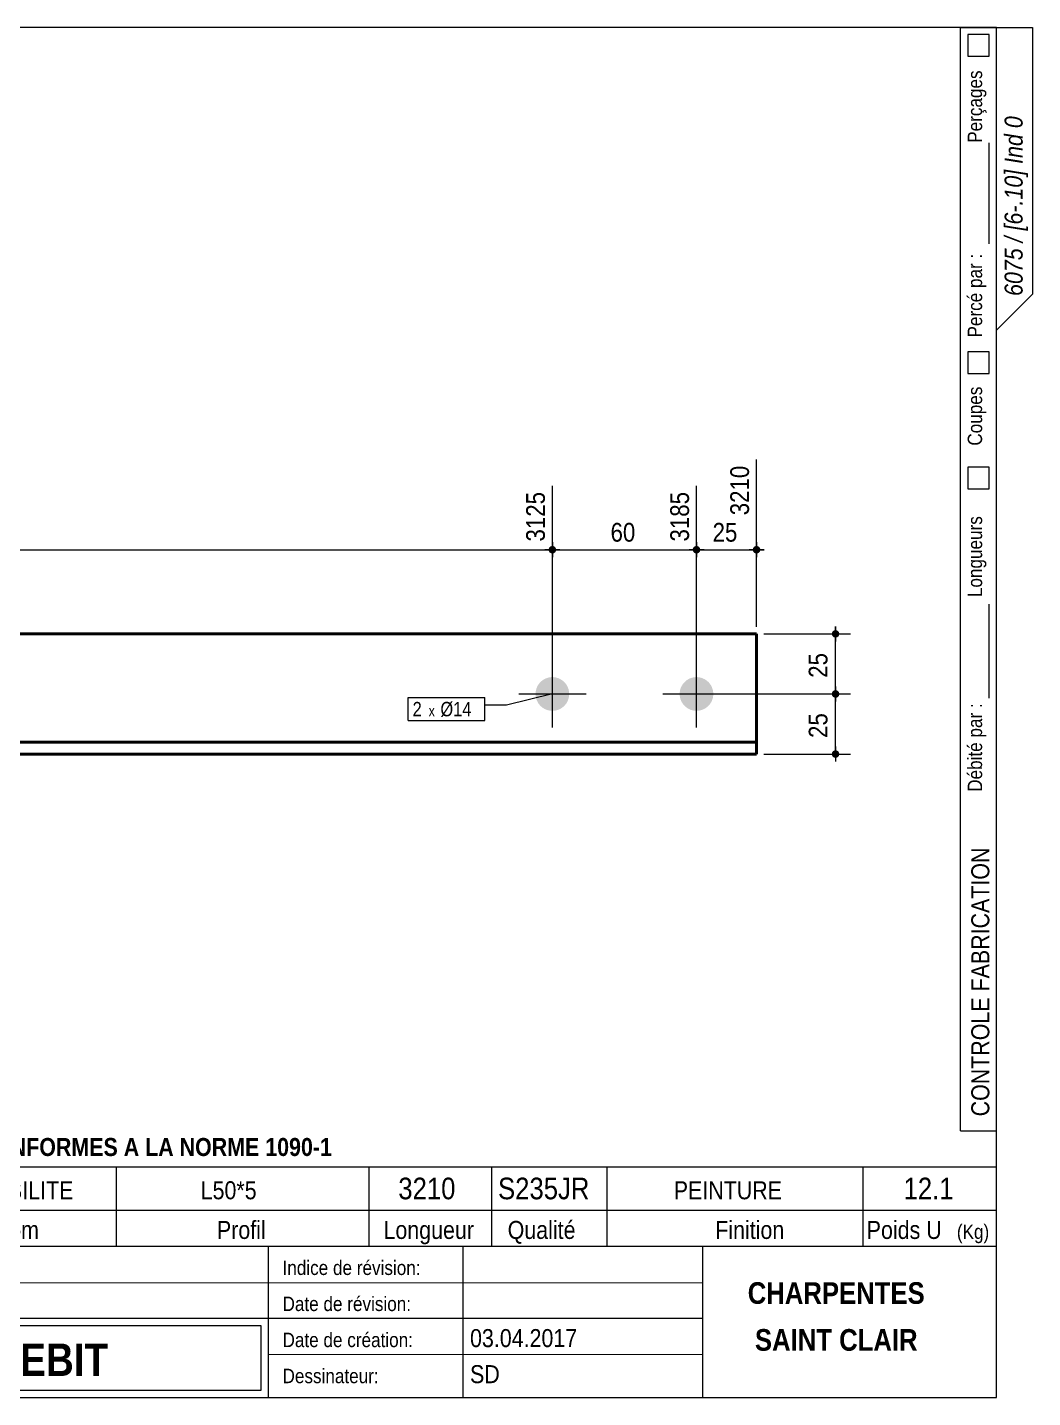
# Model space of a CAD drawing. Header units: millimetres. Extents: x 2 to 287, y 5 to 195.
# Drawn here: x 147.6 to 287, y 5 to 195 of the extents above; entities that cross this region are included whole.
import ezdxf

# ---------------------------------------------------------------- set-up
doc = ezdxf.new("R2010")
doc.units = ezdxf.units.MM
for name, color, linetype, lineweight in [('Autre type objet', 1, 'Continuous', 0), ('Boulon', 7, 'Continuous', 0), ('Cotation', 7, 'Continuous', 0), ('Désignation boulon', 3, 'Continuous', 0), ('Feuille dessin', 5, 'Continuous', 0), ('Piece', 2, 'Continuous', 0)]:
    doc.layers.add(name, color=color, linetype=linetype, lineweight=lineweight)
doc.styles.add('ARIAL', font='ARIAL.TTF')
doc.styles.add('ARIAL_BOLD', font='ARIALBD.TTF')
doc.styles.add('ARIAL_ITALIC', font='ARIALI.TTF')
doc.styles.add('COMIC_SANS_MS', font='COMIC.TTF')

# ---------------------------------------------------------------- blocks, each defined once
blk = doc.blocks.new('*A2')
at = {"layer": 'Boulon'}
for points in [[(220.36, 100.24), (220.3, 100.24), (220.24, 100.24), (220.19, 100.25), (220.13, 100.25), (220.07, 100.26), (220.02, 100.27), (219.96, 100.28), (219.9, 100.29), (219.85, 100.31), (219.79, 100.32), (219.74, 100.34), (219.68, 100.35), (219.63, 100.37), (219.58, 100.39), (219.52, 100.41), (219.47, 100.44), (219.42, 100.46), (219.37, 100.49), (219.32, 100.51), (219.26, 100.54), (219.22, 100.57), (219.17, 100.6), (219.12, 100.63), (219.07, 100.66), (219.03, 100.7), (218.98, 100.73), (218.93, 100.77), (218.89, 100.8), (218.85, 100.84), (218.81, 100.88), (218.77, 100.92), (218.73, 100.96), (218.69, 101), (218.65, 101.05), (218.61, 101.09), (218.58, 101.13), (218.54, 101.18), (218.51, 101.23), (218.47, 101.27), (218.44, 101.32), (218.41, 101.37), (218.38, 101.42), (218.36, 101.47), (218.33, 101.52), (218.31, 101.57), (218.28, 101.62), (218.26, 101.68), (218.24, 101.73), (218.22, 101.78), (218.2, 101.84), (218.18, 101.89), (218.17, 101.95), (218.15, 102), (218.14, 102.06), (218.13, 102.11), (218.12, 102.17), (218.11, 102.23), (218.1, 102.28), (218.09, 102.34), (218.09, 102.4), (218.08, 102.45), (218.08, 102.51), (218.08, 102.57), (218.08, 102.63), (218.08, 102.68), (218.09, 102.74), (218.09, 102.8), (218.1, 102.85), (218.11, 102.91), (218.12, 102.97), (218.13, 103.02), (218.14, 103.08), (218.15, 103.14), (218.17, 103.19), (218.18, 103.25), (218.2, 103.3), (218.22, 103.36), (218.24, 103.41), (218.26, 103.46), (218.28, 103.51), (218.31, 103.57), (218.33, 103.62), (218.36, 103.67), (218.38, 103.72), (218.41, 103.77), (218.44, 103.82), (218.47, 103.87), (218.51, 103.91), (218.54, 103.96), (218.58, 104), (218.61, 104.05), (218.65, 104.09), (218.69, 104.14), (218.73, 104.18), (218.77, 104.22), (218.81, 104.26), (218.85, 104.3), (218.89, 104.34), (218.93, 104.37), (218.98, 104.41), (219.03, 104.44), (219.07, 104.48), (219.12, 104.51), (219.17, 104.54), (219.22, 104.57), (219.26, 104.6), (219.32, 104.63), (219.37, 104.65), (219.42, 104.68), (219.47, 104.7), (219.52, 104.73), (219.58, 104.75), (219.63, 104.77), (219.68, 104.78), (219.74, 104.8), (219.79, 104.82), (219.85, 104.83), (219.9, 104.85), (219.96, 104.86), (220.02, 104.87), (220.07, 104.88), (220.13, 104.89), (220.19, 104.89), (220.24, 104.9), (220.3, 104.9), (220.36, 104.9), (220.42, 104.9), (220.47, 104.9), (220.53, 104.9), (220.59, 104.9), (220.64, 104.89), (220.7, 104.89), (220.76, 104.88), (220.81, 104.87), (220.87, 104.86), (220.93, 104.85), (220.98, 104.83), (221.04, 104.82), (221.09, 104.8), (221.15, 104.78), (221.2, 104.77), (221.25, 104.75), (221.31, 104.73), (221.36, 104.7), (221.41, 104.68), (221.46, 104.65), (221.51, 104.63), (221.57, 104.6), (221.61, 104.57), (221.66, 104.54), (221.71, 104.51), (221.76, 104.48), (221.81, 104.44), (221.85, 104.41), (221.9, 104.37), (221.94, 104.34), (221.98, 104.3), (222.02, 104.26), (222.06, 104.22), (222.1, 104.18), (222.14, 104.14), (222.18, 104.09), (222.22, 104.05), (222.25, 104), (222.29, 103.96), (222.32, 103.91), (222.36, 103.87), (222.39, 103.82), (222.42, 103.77), (222.45, 103.72), (222.47, 103.67), (222.5, 103.62), (222.52, 103.57), (222.55, 103.51), (222.57, 103.46), (222.59, 103.41), (222.61, 103.36), (222.63, 103.3), (222.65, 103.25), (222.66, 103.19), (222.68, 103.14), (222.69, 103.08), (222.7, 103.02), (222.71, 102.97), (222.72, 102.91), (222.73, 102.86), (222.74, 102.8), (222.74, 102.74), (222.75, 102.68), (222.75, 102.63), (222.75, 102.57), (222.75, 102.51), (222.75, 102.45), (222.74, 102.4), (222.74, 102.34), (222.73, 102.28), (222.72, 102.23), (222.71, 102.17), (222.7, 102.11), (222.69, 102.06), (222.68, 102), (222.66, 101.95), (222.65, 101.89), (222.63, 101.84), (222.61, 101.78), (222.59, 101.73), (222.57, 101.68), (222.55, 101.62), (222.52, 101.57), (222.5, 101.52), (222.47, 101.47), (222.45, 101.42), (222.42, 101.37), (222.39, 101.32), (222.36, 101.27), (222.32, 101.23), (222.29, 101.18), (222.25, 101.13), (222.22, 101.09), (222.18, 101.05), (222.14, 101), (222.1, 100.96), (222.06, 100.92), (222.02, 100.88), (221.98, 100.84), (221.94, 100.8), (221.9, 100.77), (221.85, 100.73), (221.81, 100.7), (221.76, 100.66), (221.71, 100.63), (221.66, 100.6), (221.61, 100.57), (221.57, 100.54), (221.51, 100.51), (221.46, 100.49), (221.41, 100.46), (221.36, 100.44), (221.31, 100.41), (221.25, 100.39), (221.2, 100.37), (221.15, 100.35), (221.09, 100.34), (221.04, 100.32), (220.98, 100.31), (220.93, 100.29), (220.87, 100.28), (220.81, 100.27), (220.76, 100.26), (220.7, 100.25), (220.64, 100.25), (220.59, 100.24), (220.53, 100.24), (220.47, 100.24), (220.42, 100.24)], [(240.34, 100.24), (240.28, 100.24), (240.23, 100.24), (240.17, 100.25), (240.11, 100.25), (240.05, 100.26), (240, 100.27), (239.94, 100.28), (239.89, 100.29), (239.83, 100.31), (239.77, 100.32), (239.72, 100.34), (239.67, 100.35), (239.61, 100.37), (239.56, 100.39), (239.5, 100.41), (239.45, 100.44), (239.4, 100.46), (239.35, 100.49), (239.3, 100.51), (239.25, 100.54), (239.2, 100.57), (239.15, 100.6), (239.1, 100.63), (239.05, 100.66), (239.01, 100.7), (238.96, 100.73), (238.92, 100.77), (238.87, 100.8), (238.83, 100.84), (238.79, 100.88), (238.75, 100.92), (238.71, 100.96), (238.67, 101), (238.63, 101.05), (238.59, 101.09), (238.56, 101.13), (238.52, 101.18), (238.49, 101.23), (238.46, 101.27), (238.43, 101.32), (238.4, 101.37), (238.37, 101.42), (238.34, 101.47), (238.31, 101.52), (238.29, 101.57), (238.26, 101.62), (238.24, 101.68), (238.22, 101.73), (238.2, 101.78), (238.18, 101.84), (238.16, 101.89), (238.15, 101.95), (238.13, 102), (238.12, 102.06), (238.11, 102.11), (238.1, 102.17), (238.09, 102.23), (238.08, 102.28), (238.07, 102.34), (238.07, 102.4), (238.07, 102.46), (238.06, 102.51), (238.06, 102.57), (238.06, 102.63), (238.07, 102.68), (238.07, 102.74), (238.07, 102.8), (238.08, 102.86), (238.09, 102.91), (238.1, 102.97), (238.11, 103.02), (238.12, 103.08), (238.13, 103.14), (238.15, 103.19), (238.16, 103.25), (238.18, 103.3), (238.2, 103.36), (238.22, 103.41), (238.24, 103.46), (238.26, 103.52), (238.29, 103.57), (238.31, 103.62), (238.34, 103.67), (238.37, 103.72), (238.4, 103.77), (238.43, 103.82), (238.46, 103.87), (238.49, 103.91), (238.52, 103.96), (238.56, 104.01), (238.59, 104.05), (238.63, 104.09), (238.67, 104.14), (238.71, 104.18), (238.75, 104.22), (238.79, 104.26), (238.83, 104.3), (238.87, 104.34), (238.92, 104.37), (238.96, 104.41), (239.01, 104.44), (239.05, 104.48), (239.1, 104.51), (239.15, 104.54), (239.2, 104.57), (239.25, 104.6), (239.3, 104.63), (239.35, 104.65), (239.4, 104.68), (239.45, 104.7), (239.5, 104.73), (239.56, 104.75), (239.61, 104.77), (239.67, 104.79), (239.72, 104.8), (239.77, 104.82), (239.83, 104.83), (239.89, 104.85), (239.94, 104.86), (240, 104.87), (240.05, 104.88), (240.11, 104.89), (240.17, 104.89), (240.23, 104.9), (240.28, 104.9), (240.34, 104.9), (240.4, 104.9), (240.45, 104.9), (240.51, 104.9), (240.57, 104.9), (240.63, 104.89), (240.68, 104.89), (240.74, 104.88), (240.8, 104.87), (240.85, 104.86), (240.91, 104.85), (240.96, 104.83), (241.02, 104.82), (241.07, 104.8), (241.13, 104.79), (241.18, 104.77), (241.24, 104.75), (241.29, 104.73), (241.34, 104.7), (241.39, 104.68), (241.45, 104.65), (241.5, 104.63), (241.55, 104.6), (241.6, 104.57), (241.65, 104.54), (241.69, 104.51), (241.74, 104.48), (241.79, 104.44), (241.83, 104.41), (241.88, 104.37), (241.92, 104.34), (241.96, 104.3), (242.01, 104.26), (242.05, 104.22), (242.09, 104.18), (242.13, 104.14), (242.16, 104.09), (242.2, 104.05), (242.24, 104.01), (242.27, 103.96), (242.3, 103.91), (242.34, 103.87), (242.37, 103.82), (242.4, 103.77), (242.43, 103.72), (242.45, 103.67), (242.48, 103.62), (242.51, 103.57), (242.53, 103.52), (242.55, 103.46), (242.57, 103.41), (242.59, 103.36), (242.61, 103.3), (242.63, 103.25), (242.65, 103.19), (242.66, 103.14), (242.67, 103.08), (242.69, 103.03), (242.7, 102.97), (242.71, 102.91), (242.71, 102.86), (242.72, 102.8), (242.72, 102.74), (242.73, 102.68), (242.73, 102.63), (242.73, 102.57), (242.73, 102.51), (242.73, 102.46), (242.72, 102.4), (242.72, 102.34), (242.71, 102.28), (242.71, 102.23), (242.7, 102.17), (242.69, 102.11), (242.67, 102.06), (242.66, 102), (242.65, 101.95), (242.63, 101.89), (242.61, 101.84), (242.59, 101.78), (242.57, 101.73), (242.55, 101.68), (242.53, 101.62), (242.51, 101.57), (242.48, 101.52), (242.45, 101.47), (242.43, 101.42), (242.4, 101.37), (242.37, 101.32), (242.34, 101.27), (242.3, 101.23), (242.27, 101.18), (242.24, 101.13), (242.2, 101.09), (242.16, 101.05), (242.13, 101), (242.09, 100.96), (242.05, 100.92), (242.01, 100.88), (241.96, 100.84), (241.92, 100.8), (241.88, 100.77), (241.83, 100.73), (241.79, 100.7), (241.74, 100.66), (241.69, 100.63), (241.65, 100.6), (241.6, 100.57), (241.55, 100.54), (241.5, 100.51), (241.45, 100.49), (241.39, 100.46), (241.34, 100.44), (241.29, 100.41), (241.24, 100.39), (241.18, 100.37), (241.13, 100.35), (241.07, 100.34), (241.02, 100.32), (240.96, 100.31), (240.91, 100.29), (240.85, 100.28), (240.8, 100.27), (240.74, 100.26), (240.68, 100.25), (240.63, 100.25), (240.57, 100.24), (240.51, 100.24), (240.45, 100.24), (240.4, 100.24)]]:
    blk.add_hatch(color=256, dxfattribs=at).paths.add_polyline_path(points, flags=17)
at = {"layer": 'Boulon', "linetype": 'Continuous', "lineweight": 0}
for p, q in [((220.42, 97.9), (220.42, 107.24)), ((240.4, 97.9), (240.4, 107.24)), ((215.75, 102.57), (225.08, 102.57)), ((235.73, 102.57), (245.06, 102.57))]:
    blk.add_line(p, q, dxfattribs=at)
blk = doc.blocks.new('*A3')
at = {"layer": 'Piece', "color": 2, "linetype": 'Continuous', "lineweight": 40}
for p, q in [((25.68, 110.903333), (137.151266, 110.903333)), ((25.68, 110.903333), (25.68, 95.903333)), ((137.251266, 110.903333), (248.722875, 110.903333)), ((248.722875, 110.903333), (248.722875, 95.903333)), ((25.68, 95.903333), (25.68, 94.236667)), ((137.151266, 95.903333), (25.68, 95.903333)), ((248.722875, 95.903333), (137.251266, 95.903333)), ((248.722875, 95.903333), (248.722875, 94.236667)), ((25.68, 94.236667), (137.151266, 94.236667)), ((137.251266, 94.236667), (248.722875, 94.236667))]:
    blk.add_line(p, q, dxfattribs=at)
blk = doc.blocks.new('*A4')
at = {"layer": 'Feuille dessin', "linetype": 'Continuous', "lineweight": 0}
for p, q in [((282, 195), (5, 195)), ((5, 195), (5, 5)), ((282, 5), (282, 195)), ((5, 5), (282, 5))]:
    blk.add_line(p, q, dxfattribs=at)
at = {"layer": 'Feuille dessin', "style": 'ARIAL', "width": 0.85}
blk.add_text('Tekla Structures', height=2, rotation=90, dxfattribs=at).set_placement((4.5, 5.5))
blk = doc.blocks.new('*A5')
at = {"layer": 'Autre type objet', "linetype": 'Continuous', "lineweight": 0}
for p, q in [((277, 42), (277, 195)), ((277, 195), (287, 195)), ((278, 194), (278, 191)), ((281, 194), (278, 194)), ((281, 191), (281, 194)), ((282, 42), (282, 195)), ((287, 195), (287, 158)), ((278, 191), (281, 191)), ((281, 165), (281, 179)), ((287, 158), (282, 153)), ((278, 150), (278, 147)), ((281, 150), (278, 150)), ((281, 147), (281, 150)), ((278, 147), (281, 147)), ((278, 134), (278, 131)), ((281, 134), (278, 134)), ((281, 131), (281, 134)), ((278, 131), (281, 131)), ((281, 102), (281, 115)), ((277, 42), (282, 42))]:
    blk.add_line(p, q, dxfattribs=at)
at = {"layer": 'Autre type objet', "width": 0.85}
for s, height, style, p in [('Perçages', 2, 'ARIAL', (280, 179)), ('6075 / [6-.10] Ind 0', 2.5, 'ARIAL_ITALIC', (285.619109, 157.760245)), ('Percé par :', 2, 'ARIAL', (280, 152)), ('Coupes', 2, 'ARIAL', (280, 137)), ('Longueurs', 2, 'ARIAL', (280, 116)), ('Débité par :', 2, 'ARIAL', (280, 89)), ('CONTROLE FABRICATION', 2.5, 'ARIAL', (281, 44))]:
    blk.add_text(s, height=height, rotation=90, dxfattribs=dict(at, style=style)).set_placement(p)
blk = doc.blocks.new('*A7')
at = {"layer": 'Autre type objet', "linetype": 'Continuous', "lineweight": 0}
for p, q in [((92, 37), (282, 37)), ((92, 37), (92, 31)), ((92.51953, 36.5), (113.5, 36.5)), ((92.51953, 31.394341), (92.51953, 36.5)), ((113.5, 36.5), (113.5, 31.394341)), ((114.5, 31), (114.5, 37)), ((134.5, 31), (134.5, 37)), ((160, 31), (160, 37)), ((195, 31), (195, 37)), ((212, 31), (212, 37)), ((228, 31), (228, 37)), ((263.5, 31), (263.5, 37)), ((282, 31), (282, 37)), ((92, 31), (282, 31)), ((92, 31), (92, 5)), ((113.5, 31.394341), (92.51953, 31.394341)), ((114.5, 16), (114.5, 31)), ((134.5, 26), (134.5, 31)), ((160, 26), (160, 31)), ((195, 26), (195, 31)), ((212, 26), (212, 31)), ((228, 26), (228, 31)), ((263.5, 26), (263.5, 31)), ((282, 5), (282, 31)), ((92, 26), (282, 26)), ((181, 26), (181, 5)), ((208, 26), (208, 5)), ((241.262466, 5), (241.262466, 26)), ((92, 21), (241.327069, 20.935451)), ((92, 16), (181, 16)), ((181, 16), (241.297815, 16.021151)), ((93, 15), (180, 15)), ((93, 6), (93, 15)), ((180, 15), (180, 6)), ((181, 11), (241.217807, 10.969512)), ((180, 6), (93, 6)), ((92, 5), (282, 5))]:
    blk.add_line(p, q, dxfattribs=at)
at = {"layer": 'Autre type objet', "width": 0.85}
for s, height, style, p in [('TOLERANCES ESSENTIELLES CONFORMES A LA NORME 1090-1', 2.5, 'ARIAL_BOLD', (96.5, 38.5)), ('6-10', 3, 'ARIAL_BOLD', (98.285724, 32.540141)), ('6', 3, 'ARIAL', (120.389893, 32.5)), ('STABILITE', 2.5, 'ARIAL', (139.159546, 32.5)), ('L50*5', 2.5, 'ARIAL', (171.650024, 32.5)), ('3210', 3, 'ARIAL', (199.053223, 32.5)), ('S235JR', 3, 'ARIAL', (212.880127, 32.5)), ('PEINTURE', 2.5, 'ARIAL', (237.24646, 32.5)), ('12.1', 3, 'ARIAL', (269.109863, 32.5)), ('Repère', 2.5, 'ARIAL', (96.112978, 27)), ('Qté', 2.5, 'ARIAL', (119, 27)), ('Nom', 2.5, 'ARIAL', (142.961426, 27)), ('Profil', 2.5, 'ARIAL', (173.903564, 27)), ('Longueur', 2.5, 'ARIAL', (197, 27)), ('Qualité', 2.5, 'ARIAL', (214.218018, 27)), ('Finition', 2.5, 'ARIAL', (243, 27)), ('Poids U', 2.5, 'ARIAL', (264, 27)), ('(Kg)', 2, 'ARIAL', (276.5, 27)), ('6075', 3.5, 'ARIAL', (115.5, 22)), ('N° Affaire:', 2, 'ARIAL', (93.640566, 22)), ('Indice de révision:', 2, 'ARIAL', (183, 22)), ('CHARPENTES', 3, 'ARIAL_BOLD', (247.5, 18)), ('Nom Affaire:', 2, 'ARIAL', (93.640566, 17.5)), ('GHD Bât N', 3.5, 'ARIAL', (115.5, 17)), ('Date de révision:', 2, 'ARIAL', (183, 17)), ('Date de création:', 2, 'ARIAL', (183, 12)), ('03.04.2017', 2.5, 'ARIAL', (209, 12)), ('SAINT CLAIR', 3, 'ARIAL_BOLD', (248.5, 11.5)), ('CROQUIS   DE  DEBIT', 4.5, 'ARIAL_BOLD', (103, 8)), ('SD', 2.5, 'ARIAL', (209, 7)), ('Dessinateur:', 2, 'ARIAL', (183, 7))]:
    blk.add_text(s, height=height, dxfattribs=dict(at, style=style)).set_placement(p)
blk = doc.blocks.new('*A9')
at = {"layer": 'Cotation'}
for points in [[(259.65, 102.05), (259.63, 102.05), (259.6, 102.06), (259.58, 102.06), (259.55, 102.07), (259.53, 102.07), (259.5, 102.08), (259.48, 102.09), (259.46, 102.1), (259.43, 102.11), (259.41, 102.12), (259.39, 102.14), (259.37, 102.15), (259.35, 102.17), (259.33, 102.18), (259.31, 102.2), (259.29, 102.22), (259.28, 102.24), (259.26, 102.26), (259.25, 102.28), (259.23, 102.3), (259.22, 102.32), (259.21, 102.35), (259.2, 102.37), (259.19, 102.39), (259.18, 102.42), (259.18, 102.44), (259.17, 102.47), (259.17, 102.49), (259.16, 102.52), (259.16, 102.54), (259.16, 102.57), (259.16, 102.6), (259.16, 102.62), (259.17, 102.65), (259.17, 102.67), (259.18, 102.7), (259.18, 102.72), (259.19, 102.74), (259.2, 102.77), (259.21, 102.79), (259.22, 102.81), (259.23, 102.84), (259.25, 102.86), (259.26, 102.88), (259.28, 102.9), (259.29, 102.92), (259.31, 102.94), (259.33, 102.96), (259.35, 102.97), (259.37, 102.99), (259.39, 103), (259.41, 103.02), (259.43, 103.03), (259.46, 103.04), (259.48, 103.05), (259.5, 103.06), (259.53, 103.07), (259.55, 103.07), (259.58, 103.08), (259.6, 103.08), (259.63, 103.09), (259.65, 103.09), (259.68, 103.09), (259.71, 103.09), (259.73, 103.09), (259.76, 103.08), (259.78, 103.08), (259.81, 103.07), (259.83, 103.07), (259.86, 103.06), (259.88, 103.05), (259.9, 103.04), (259.93, 103.03), (259.95, 103.02), (259.97, 103), (259.99, 102.99), (260.01, 102.97), (260.03, 102.96), (260.05, 102.94), (260.07, 102.92), (260.08, 102.9), (260.1, 102.88), (260.11, 102.86), (260.13, 102.84), (260.14, 102.81), (260.15, 102.79), (260.16, 102.77), (260.17, 102.74), (260.18, 102.72), (260.18, 102.7), (260.19, 102.67), (260.19, 102.65), (260.2, 102.62), (260.2, 102.6), (260.2, 102.57), (260.2, 102.54), (260.2, 102.52), (260.19, 102.49), (260.19, 102.47), (260.18, 102.44), (260.18, 102.42), (260.17, 102.39), (260.16, 102.37), (260.15, 102.35), (260.14, 102.32), (260.13, 102.3), (260.11, 102.28), (260.1, 102.26), (260.08, 102.24), (260.07, 102.22), (260.05, 102.2), (260.03, 102.18), (260.01, 102.17), (259.99, 102.15), (259.97, 102.14), (259.95, 102.12), (259.93, 102.11), (259.9, 102.1), (259.88, 102.09), (259.86, 102.08), (259.83, 102.07), (259.81, 102.07), (259.78, 102.06), (259.76, 102.06), (259.73, 102.05), (259.71, 102.05), (259.68, 102.05)], [(259.65, 93.72), (259.63, 93.72), (259.6, 93.72), (259.58, 93.73), (259.55, 93.73), (259.53, 93.74), (259.5, 93.75), (259.48, 93.76), (259.46, 93.77), (259.43, 93.78), (259.41, 93.79), (259.39, 93.8), (259.37, 93.82), (259.35, 93.83), (259.33, 93.85), (259.31, 93.87), (259.29, 93.89), (259.28, 93.91), (259.26, 93.93), (259.25, 93.95), (259.23, 93.97), (259.22, 93.99), (259.21, 94.01), (259.2, 94.04), (259.19, 94.06), (259.18, 94.09), (259.18, 94.11), (259.17, 94.14), (259.17, 94.16), (259.16, 94.19), (259.16, 94.21), (259.16, 94.24), (259.16, 94.26), (259.16, 94.29), (259.17, 94.31), (259.17, 94.34), (259.18, 94.36), (259.18, 94.39), (259.19, 94.41), (259.2, 94.44), (259.21, 94.46), (259.22, 94.48), (259.23, 94.5), (259.25, 94.53), (259.26, 94.55), (259.28, 94.57), (259.29, 94.59), (259.31, 94.6), (259.33, 94.62), (259.35, 94.64), (259.37, 94.65), (259.39, 94.67), (259.41, 94.68), (259.43, 94.7), (259.46, 94.71), (259.48, 94.72), (259.5, 94.73), (259.53, 94.73), (259.55, 94.74), (259.58, 94.75), (259.6, 94.75), (259.63, 94.75), (259.65, 94.76), (259.68, 94.76), (259.71, 94.76), (259.73, 94.75), (259.76, 94.75), (259.78, 94.75), (259.81, 94.74), (259.83, 94.73), (259.86, 94.73), (259.88, 94.72), (259.9, 94.71), (259.93, 94.7), (259.95, 94.68), (259.97, 94.67), (259.99, 94.65), (260.01, 94.64), (260.03, 94.62), (260.05, 94.6), (260.07, 94.59), (260.08, 94.57), (260.1, 94.55), (260.11, 94.53), (260.13, 94.5), (260.14, 94.48), (260.15, 94.46), (260.16, 94.44), (260.17, 94.41), (260.18, 94.39), (260.18, 94.36), (260.19, 94.34), (260.19, 94.31), (260.2, 94.29), (260.2, 94.26), (260.2, 94.24), (260.2, 94.21), (260.2, 94.19), (260.19, 94.16), (260.19, 94.14), (260.18, 94.11), (260.18, 94.09), (260.17, 94.06), (260.16, 94.04), (260.15, 94.01), (260.14, 93.99), (260.13, 93.97), (260.11, 93.95), (260.1, 93.93), (260.08, 93.91), (260.07, 93.89), (260.05, 93.87), (260.03, 93.85), (260.01, 93.83), (259.99, 93.82), (259.97, 93.8), (259.95, 93.79), (259.93, 93.78), (259.9, 93.77), (259.88, 93.76), (259.86, 93.75), (259.83, 93.74), (259.81, 93.73), (259.78, 93.73), (259.76, 93.72), (259.73, 93.72), (259.71, 93.72), (259.68, 93.72)]]:
    blk.add_hatch(color=256, dxfattribs=at).paths.add_polyline_path(points, flags=17)
at = {"layer": 'Cotation', "linetype": 'Continuous', "lineweight": 0}
for p, q in [((259.68, 103.61), (259.68, 101.53)), ((259.68, 102.57), (259.68, 103.61)), ((241.4, 102.57), (261.76, 102.57)), ((258.64, 102.57), (260.72, 102.57)), ((259.68, 94.24), (259.68, 102.57)), ((259.68, 95.28), (259.68, 93.2)), ((249.72, 94.24), (261.76, 94.24)), ((258.64, 94.24), (260.72, 94.24)), ((259.68, 94.24), (259.68, 93.2))]:
    blk.add_line(p, q, dxfattribs=at)
at = {"layer": 'Cotation'}
for p in [(259.68, 102.57), (259.68, 94.24)]:
    blk.add_point(p, dxfattribs=at)
at = {"layer": 'Cotation', "style": 'ARIAL', "width": 0.85}
blk.add_text('25', height=2.6, rotation=90.0002, dxfattribs=at).set_placement((258.56, 96.47))
blk = doc.blocks.new('*A10')
at = {"layer": 'Cotation'}
for points in [[(259.65, 110.38), (259.63, 110.39), (259.6, 110.39), (259.58, 110.39), (259.55, 110.4), (259.53, 110.41), (259.5, 110.41), (259.48, 110.42), (259.46, 110.43), (259.43, 110.44), (259.41, 110.46), (259.39, 110.47), (259.37, 110.49), (259.35, 110.5), (259.33, 110.52), (259.31, 110.54), (259.29, 110.55), (259.28, 110.57), (259.26, 110.59), (259.25, 110.61), (259.23, 110.64), (259.22, 110.66), (259.21, 110.68), (259.2, 110.7), (259.19, 110.73), (259.18, 110.75), (259.18, 110.78), (259.17, 110.8), (259.17, 110.83), (259.16, 110.85), (259.16, 110.88), (259.16, 110.9), (259.16, 110.93), (259.16, 110.95), (259.17, 110.98), (259.17, 111), (259.18, 111.03), (259.18, 111.05), (259.19, 111.08), (259.2, 111.1), (259.21, 111.13), (259.22, 111.15), (259.23, 111.17), (259.25, 111.19), (259.26, 111.21), (259.28, 111.23), (259.29, 111.25), (259.31, 111.27), (259.33, 111.29), (259.35, 111.31), (259.37, 111.32), (259.39, 111.34), (259.41, 111.35), (259.43, 111.36), (259.46, 111.37), (259.48, 111.38), (259.5, 111.39), (259.53, 111.4), (259.55, 111.41), (259.58, 111.41), (259.6, 111.42), (259.63, 111.42), (259.65, 111.42), (259.68, 111.42), (259.71, 111.42), (259.73, 111.42), (259.76, 111.42), (259.78, 111.41), (259.81, 111.41), (259.83, 111.4), (259.86, 111.39), (259.88, 111.38), (259.9, 111.37), (259.93, 111.36), (259.95, 111.35), (259.97, 111.34), (259.99, 111.32), (260.01, 111.31), (260.03, 111.29), (260.05, 111.27), (260.07, 111.25), (260.08, 111.23), (260.1, 111.21), (260.11, 111.19), (260.13, 111.17), (260.14, 111.15), (260.15, 111.13), (260.16, 111.1), (260.17, 111.08), (260.18, 111.05), (260.18, 111.03), (260.19, 111), (260.19, 110.98), (260.2, 110.95), (260.2, 110.93), (260.2, 110.9), (260.2, 110.88), (260.2, 110.85), (260.19, 110.83), (260.19, 110.8), (260.18, 110.78), (260.18, 110.75), (260.17, 110.73), (260.16, 110.7), (260.15, 110.68), (260.14, 110.66), (260.13, 110.64), (260.11, 110.61), (260.1, 110.59), (260.08, 110.57), (260.07, 110.55), (260.05, 110.54), (260.03, 110.52), (260.01, 110.5), (259.99, 110.49), (259.97, 110.47), (259.95, 110.46), (259.93, 110.44), (259.9, 110.43), (259.88, 110.42), (259.86, 110.41), (259.83, 110.41), (259.81, 110.4), (259.78, 110.39), (259.76, 110.39), (259.73, 110.39), (259.71, 110.38), (259.68, 110.38)], [(259.65, 102.05), (259.63, 102.05), (259.6, 102.06), (259.58, 102.06), (259.55, 102.07), (259.53, 102.07), (259.5, 102.08), (259.48, 102.09), (259.46, 102.1), (259.43, 102.11), (259.41, 102.12), (259.39, 102.14), (259.37, 102.15), (259.35, 102.17), (259.33, 102.18), (259.31, 102.2), (259.29, 102.22), (259.28, 102.24), (259.26, 102.26), (259.25, 102.28), (259.23, 102.3), (259.22, 102.32), (259.21, 102.35), (259.2, 102.37), (259.19, 102.39), (259.18, 102.42), (259.18, 102.44), (259.17, 102.47), (259.17, 102.49), (259.16, 102.52), (259.16, 102.54), (259.16, 102.57), (259.16, 102.6), (259.16, 102.62), (259.17, 102.65), (259.17, 102.67), (259.18, 102.7), (259.18, 102.72), (259.19, 102.74), (259.2, 102.77), (259.21, 102.79), (259.22, 102.81), (259.23, 102.84), (259.25, 102.86), (259.26, 102.88), (259.28, 102.9), (259.29, 102.92), (259.31, 102.94), (259.33, 102.96), (259.35, 102.97), (259.37, 102.99), (259.39, 103), (259.41, 103.02), (259.43, 103.03), (259.46, 103.04), (259.48, 103.05), (259.5, 103.06), (259.53, 103.07), (259.55, 103.07), (259.58, 103.08), (259.6, 103.08), (259.63, 103.09), (259.65, 103.09), (259.68, 103.09), (259.71, 103.09), (259.73, 103.09), (259.76, 103.08), (259.78, 103.08), (259.81, 103.07), (259.83, 103.07), (259.86, 103.06), (259.88, 103.05), (259.9, 103.04), (259.93, 103.03), (259.95, 103.02), (259.97, 103), (259.99, 102.99), (260.01, 102.97), (260.03, 102.96), (260.05, 102.94), (260.07, 102.92), (260.08, 102.9), (260.1, 102.88), (260.11, 102.86), (260.13, 102.84), (260.14, 102.81), (260.15, 102.79), (260.16, 102.77), (260.17, 102.74), (260.18, 102.72), (260.18, 102.7), (260.19, 102.67), (260.19, 102.65), (260.2, 102.62), (260.2, 102.6), (260.2, 102.57), (260.2, 102.54), (260.2, 102.52), (260.19, 102.49), (260.19, 102.47), (260.18, 102.44), (260.18, 102.42), (260.17, 102.39), (260.16, 102.37), (260.15, 102.35), (260.14, 102.32), (260.13, 102.3), (260.11, 102.28), (260.1, 102.26), (260.08, 102.24), (260.07, 102.22), (260.05, 102.2), (260.03, 102.18), (260.01, 102.17), (259.99, 102.15), (259.97, 102.14), (259.95, 102.12), (259.93, 102.11), (259.9, 102.1), (259.88, 102.09), (259.86, 102.08), (259.83, 102.07), (259.81, 102.07), (259.78, 102.06), (259.76, 102.06), (259.73, 102.05), (259.71, 102.05), (259.68, 102.05)]]:
    blk.add_hatch(color=256, dxfattribs=at).paths.add_polyline_path(points, flags=17)
at = {"layer": 'Cotation', "linetype": 'Continuous', "lineweight": 0}
for p, q in [((249.72, 110.9), (261.76, 110.9)), ((258.64, 110.9), (260.72, 110.9)), ((259.68, 111.94), (259.68, 109.86)), ((259.68, 110.9), (259.68, 111.94)), ((259.68, 102.57), (259.68, 110.9)), ((259.68, 103.61), (259.68, 101.53)), ((241.4, 102.57), (261.76, 102.57)), ((258.64, 102.57), (260.72, 102.57)), ((259.68, 102.57), (259.68, 101.53))]:
    blk.add_line(p, q, dxfattribs=at)
at = {"layer": 'Cotation'}
for p in [(259.68, 110.9), (259.68, 102.57)]:
    blk.add_point(p, dxfattribs=at)
at = {"layer": 'Cotation', "style": 'ARIAL', "width": 0.85}
blk.add_text('25', height=2.6, rotation=90.0002, dxfattribs=at).set_placement((258.56, 104.81))
blk = doc.blocks.new('*A15')
at = {"layer": 'Cotation'}
for points in [[(53.96, 122.05), (53.94, 122.05), (53.91, 122.06), (53.89, 122.06), (53.86, 122.07), (53.84, 122.07), (53.81, 122.08), (53.79, 122.09), (53.77, 122.1), (53.74, 122.11), (53.72, 122.12), (53.7, 122.14), (53.68, 122.15), (53.66, 122.17), (53.64, 122.18), (53.62, 122.2), (53.6, 122.22), (53.59, 122.24), (53.57, 122.26), (53.56, 122.28), (53.54, 122.3), (53.53, 122.32), (53.52, 122.35), (53.51, 122.37), (53.5, 122.39), (53.49, 122.42), (53.48, 122.44), (53.48, 122.47), (53.47, 122.49), (53.47, 122.52), (53.47, 122.54), (53.47, 122.57), (53.47, 122.6), (53.47, 122.62), (53.47, 122.65), (53.48, 122.67), (53.48, 122.7), (53.49, 122.72), (53.5, 122.75), (53.51, 122.77), (53.52, 122.79), (53.53, 122.82), (53.54, 122.84), (53.56, 122.86), (53.57, 122.88), (53.59, 122.9), (53.6, 122.92), (53.62, 122.94), (53.64, 122.96), (53.66, 122.97), (53.68, 122.99), (53.7, 123), (53.72, 123.02), (53.74, 123.03), (53.77, 123.04), (53.79, 123.05), (53.81, 123.06), (53.84, 123.07), (53.86, 123.07), (53.89, 123.08), (53.91, 123.08), (53.94, 123.09), (53.96, 123.09), (53.99, 123.09), (54.01, 123.09), (54.04, 123.09), (54.06, 123.08), (54.09, 123.08), (54.11, 123.07), (54.14, 123.07), (54.16, 123.06), (54.19, 123.05), (54.21, 123.04), (54.23, 123.03), (54.25, 123.02), (54.28, 123), (54.3, 122.99), (54.32, 122.97), (54.34, 122.96), (54.36, 122.94), (54.37, 122.92), (54.39, 122.9), (54.41, 122.88), (54.42, 122.86), (54.43, 122.84), (54.45, 122.82), (54.46, 122.79), (54.47, 122.77), (54.48, 122.75), (54.49, 122.72), (54.49, 122.7), (54.5, 122.67), (54.5, 122.65), (54.5, 122.62), (54.51, 122.6), (54.51, 122.57), (54.51, 122.54), (54.5, 122.52), (54.5, 122.49), (54.5, 122.47), (54.49, 122.44), (54.49, 122.42), (54.48, 122.39), (54.47, 122.37), (54.46, 122.35), (54.45, 122.32), (54.43, 122.3), (54.42, 122.28), (54.41, 122.26), (54.39, 122.24), (54.37, 122.22), (54.36, 122.2), (54.34, 122.18), (54.32, 122.17), (54.3, 122.15), (54.28, 122.14), (54.25, 122.12), (54.23, 122.11), (54.21, 122.1), (54.19, 122.09), (54.16, 122.08), (54.14, 122.07), (54.11, 122.07), (54.09, 122.06), (54.06, 122.06), (54.04, 122.05), (54.01, 122.05), (53.99, 122.05)], [(220.39, 122.05), (220.36, 122.05), (220.34, 122.06), (220.31, 122.06), (220.29, 122.07), (220.26, 122.07), (220.24, 122.08), (220.22, 122.09), (220.19, 122.1), (220.17, 122.11), (220.15, 122.12), (220.13, 122.14), (220.11, 122.15), (220.09, 122.17), (220.07, 122.18), (220.05, 122.2), (220.03, 122.22), (220.01, 122.24), (220, 122.26), (219.98, 122.28), (219.97, 122.3), (219.96, 122.32), (219.95, 122.35), (219.93, 122.37), (219.93, 122.39), (219.92, 122.42), (219.91, 122.44), (219.91, 122.47), (219.9, 122.49), (219.9, 122.52), (219.9, 122.54), (219.9, 122.57), (219.9, 122.6), (219.9, 122.62), (219.9, 122.65), (219.91, 122.67), (219.91, 122.7), (219.92, 122.72), (219.93, 122.75), (219.93, 122.77), (219.95, 122.79), (219.96, 122.82), (219.97, 122.84), (219.98, 122.86), (220, 122.88), (220.01, 122.9), (220.03, 122.92), (220.05, 122.94), (220.07, 122.96), (220.09, 122.97), (220.11, 122.99), (220.13, 123), (220.15, 123.02), (220.17, 123.03), (220.19, 123.04), (220.22, 123.05), (220.24, 123.06), (220.26, 123.07), (220.29, 123.07), (220.31, 123.08), (220.34, 123.08), (220.36, 123.09), (220.39, 123.09), (220.42, 123.09), (220.44, 123.09), (220.47, 123.09), (220.49, 123.08), (220.52, 123.08), (220.54, 123.07), (220.57, 123.07), (220.59, 123.06), (220.61, 123.05), (220.64, 123.04), (220.66, 123.03), (220.68, 123.02), (220.7, 123), (220.72, 122.99), (220.75, 122.97), (220.76, 122.96), (220.78, 122.94), (220.8, 122.92), (220.82, 122.9), (220.83, 122.88), (220.85, 122.86), (220.86, 122.84), (220.87, 122.82), (220.89, 122.79), (220.9, 122.77), (220.9, 122.75), (220.91, 122.72), (220.92, 122.7), (220.93, 122.67), (220.93, 122.65), (220.93, 122.62), (220.93, 122.6), (220.94, 122.57), (220.93, 122.54), (220.93, 122.52), (220.93, 122.49), (220.93, 122.47), (220.92, 122.44), (220.91, 122.42), (220.9, 122.39), (220.9, 122.37), (220.89, 122.35), (220.87, 122.32), (220.86, 122.3), (220.85, 122.28), (220.83, 122.26), (220.82, 122.24), (220.8, 122.22), (220.78, 122.2), (220.76, 122.18), (220.75, 122.17), (220.72, 122.15), (220.7, 122.14), (220.68, 122.12), (220.66, 122.11), (220.64, 122.1), (220.61, 122.09), (220.59, 122.08), (220.57, 122.07), (220.54, 122.07), (220.52, 122.06), (220.49, 122.06), (220.47, 122.05), (220.44, 122.05), (220.42, 122.05)]]:
    blk.add_hatch(color=256, dxfattribs=at).paths.add_polyline_path(points, flags=17)
at = {"layer": 'Cotation', "linetype": 'Continuous', "lineweight": 0}
for p, q in [((220.42, 103.57), (220.42, 131.42)), ((53.99, 103.57), (53.99, 127.57)), ((53.99, 123.61), (53.99, 121.53)), ((220.42, 123.61), (220.42, 121.53)), ((55.03, 122.57), (52.95, 122.57)), ((53.99, 122.57), (52.95, 122.57)), ((53.99, 122.57), (220.42, 122.57)), ((221.46, 122.57), (219.38, 122.57)), ((220.42, 122.57), (221.46, 122.57))]:
    blk.add_line(p, q, dxfattribs=at)
at = {"layer": 'Cotation'}
for p in [(53.99, 122.57), (220.42, 122.57)]:
    blk.add_point(p, dxfattribs=at)
at = {"layer": 'Cotation', "style": 'ARIAL', "width": 0.85}
blk.add_text('3125', height=2.6, rotation=90.0002, dxfattribs=at).set_placement((219.38, 123.71))
blk.add_text('3040', height=2.6, dxfattribs=at).set_placement((133.34, 123.69))
blk = doc.blocks.new('*A16')
at = {"layer": 'Cotation'}
for points in [[(220.39, 122.05), (220.36, 122.05), (220.34, 122.06), (220.31, 122.06), (220.29, 122.07), (220.26, 122.07), (220.24, 122.08), (220.22, 122.09), (220.19, 122.1), (220.17, 122.11), (220.15, 122.12), (220.13, 122.14), (220.11, 122.15), (220.09, 122.17), (220.07, 122.18), (220.05, 122.2), (220.03, 122.22), (220.01, 122.24), (220, 122.26), (219.98, 122.28), (219.97, 122.3), (219.96, 122.32), (219.95, 122.35), (219.93, 122.37), (219.93, 122.39), (219.92, 122.42), (219.91, 122.44), (219.91, 122.47), (219.9, 122.49), (219.9, 122.52), (219.9, 122.54), (219.9, 122.57), (219.9, 122.6), (219.9, 122.62), (219.9, 122.65), (219.91, 122.67), (219.91, 122.7), (219.92, 122.72), (219.93, 122.75), (219.93, 122.77), (219.95, 122.79), (219.96, 122.82), (219.97, 122.84), (219.98, 122.86), (220, 122.88), (220.01, 122.9), (220.03, 122.92), (220.05, 122.94), (220.07, 122.96), (220.09, 122.97), (220.11, 122.99), (220.13, 123), (220.15, 123.02), (220.17, 123.03), (220.19, 123.04), (220.22, 123.05), (220.24, 123.06), (220.26, 123.07), (220.29, 123.07), (220.31, 123.08), (220.34, 123.08), (220.36, 123.09), (220.39, 123.09), (220.42, 123.09), (220.44, 123.09), (220.47, 123.09), (220.49, 123.08), (220.52, 123.08), (220.54, 123.07), (220.57, 123.07), (220.59, 123.06), (220.61, 123.05), (220.64, 123.04), (220.66, 123.03), (220.68, 123.02), (220.7, 123), (220.72, 122.99), (220.75, 122.97), (220.76, 122.96), (220.78, 122.94), (220.8, 122.92), (220.82, 122.9), (220.83, 122.88), (220.85, 122.86), (220.86, 122.84), (220.87, 122.82), (220.89, 122.79), (220.9, 122.77), (220.9, 122.75), (220.91, 122.72), (220.92, 122.7), (220.93, 122.67), (220.93, 122.65), (220.93, 122.62), (220.93, 122.6), (220.94, 122.57), (220.93, 122.54), (220.93, 122.52), (220.93, 122.49), (220.93, 122.47), (220.92, 122.44), (220.91, 122.42), (220.9, 122.39), (220.9, 122.37), (220.89, 122.35), (220.87, 122.32), (220.86, 122.3), (220.85, 122.28), (220.83, 122.26), (220.82, 122.24), (220.8, 122.22), (220.78, 122.2), (220.76, 122.18), (220.75, 122.17), (220.72, 122.15), (220.7, 122.14), (220.68, 122.12), (220.66, 122.11), (220.64, 122.1), (220.61, 122.09), (220.59, 122.08), (220.57, 122.07), (220.54, 122.07), (220.52, 122.06), (220.49, 122.06), (220.47, 122.05), (220.44, 122.05), (220.42, 122.05)], [(240.37, 122.05), (240.35, 122.05), (240.32, 122.06), (240.3, 122.06), (240.27, 122.07), (240.25, 122.07), (240.22, 122.08), (240.2, 122.09), (240.17, 122.1), (240.15, 122.11), (240.13, 122.12), (240.11, 122.14), (240.09, 122.15), (240.07, 122.17), (240.05, 122.18), (240.03, 122.2), (240.01, 122.22), (240, 122.24), (239.98, 122.26), (239.96, 122.28), (239.95, 122.3), (239.94, 122.32), (239.93, 122.35), (239.92, 122.37), (239.91, 122.39), (239.9, 122.42), (239.89, 122.44), (239.89, 122.47), (239.88, 122.49), (239.88, 122.52), (239.88, 122.54), (239.88, 122.57), (239.88, 122.6), (239.88, 122.62), (239.88, 122.65), (239.89, 122.67), (239.89, 122.7), (239.9, 122.72), (239.91, 122.75), (239.92, 122.77), (239.93, 122.79), (239.94, 122.82), (239.95, 122.84), (239.96, 122.86), (239.98, 122.88), (240, 122.9), (240.01, 122.92), (240.03, 122.94), (240.05, 122.96), (240.07, 122.97), (240.09, 122.99), (240.11, 123), (240.13, 123.02), (240.15, 123.03), (240.17, 123.04), (240.2, 123.05), (240.22, 123.06), (240.25, 123.07), (240.27, 123.07), (240.3, 123.08), (240.32, 123.08), (240.35, 123.09), (240.37, 123.09), (240.4, 123.09), (240.42, 123.09), (240.45, 123.09), (240.47, 123.08), (240.5, 123.08), (240.52, 123.07), (240.55, 123.07), (240.57, 123.06), (240.6, 123.05), (240.62, 123.04), (240.64, 123.03), (240.66, 123.02), (240.69, 123), (240.71, 122.99), (240.73, 122.97), (240.75, 122.96), (240.76, 122.94), (240.78, 122.92), (240.8, 122.9), (240.81, 122.88), (240.83, 122.86), (240.84, 122.84), (240.86, 122.82), (240.87, 122.79), (240.88, 122.77), (240.89, 122.75), (240.89, 122.72), (240.9, 122.7), (240.91, 122.67), (240.91, 122.65), (240.91, 122.62), (240.92, 122.6), (240.92, 122.57), (240.92, 122.54), (240.91, 122.52), (240.91, 122.49), (240.91, 122.47), (240.9, 122.44), (240.89, 122.42), (240.89, 122.39), (240.88, 122.37), (240.87, 122.35), (240.86, 122.32), (240.84, 122.3), (240.83, 122.28), (240.81, 122.26), (240.8, 122.24), (240.78, 122.22), (240.76, 122.2), (240.75, 122.18), (240.73, 122.17), (240.71, 122.15), (240.69, 122.14), (240.66, 122.12), (240.64, 122.11), (240.62, 122.1), (240.6, 122.09), (240.57, 122.08), (240.55, 122.07), (240.52, 122.07), (240.5, 122.06), (240.47, 122.06), (240.45, 122.05), (240.42, 122.05), (240.4, 122.05)]]:
    blk.add_hatch(color=256, dxfattribs=at).paths.add_polyline_path(points, flags=17)
at = {"layer": 'Cotation', "linetype": 'Continuous', "lineweight": 0}
for p, q in [((220.42, 103.57), (220.42, 131.42)), ((240.4, 103.57), (240.4, 131.42)), ((220.42, 123.61), (220.42, 121.53)), ((240.4, 123.61), (240.4, 121.53)), ((221.46, 122.57), (219.38, 122.57)), ((220.42, 122.57), (219.38, 122.57)), ((220.42, 122.57), (240.4, 122.57)), ((241.44, 122.57), (239.36, 122.57)), ((240.4, 122.57), (241.44, 122.57))]:
    blk.add_line(p, q, dxfattribs=at)
at = {"layer": 'Cotation'}
for p in [(220.42, 122.57), (240.4, 122.57)]:
    blk.add_point(p, dxfattribs=at)
at = {"layer": 'Cotation', "style": 'ARIAL', "width": 0.85}
blk.add_text('3185', height=2.6, rotation=90.0002, dxfattribs=at).set_placement((239.36, 123.71))
blk.add_text('60', height=2.6, dxfattribs=at).set_placement((228.48, 123.69))
blk = doc.blocks.new('*A17')
at = {"layer": 'Cotation'}
for points in [[(240.37, 122.05), (240.35, 122.05), (240.32, 122.06), (240.3, 122.06), (240.27, 122.07), (240.25, 122.07), (240.22, 122.08), (240.2, 122.09), (240.17, 122.1), (240.15, 122.11), (240.13, 122.12), (240.11, 122.14), (240.09, 122.15), (240.07, 122.17), (240.05, 122.18), (240.03, 122.2), (240.01, 122.22), (240, 122.24), (239.98, 122.26), (239.96, 122.28), (239.95, 122.3), (239.94, 122.32), (239.93, 122.35), (239.92, 122.37), (239.91, 122.39), (239.9, 122.42), (239.89, 122.44), (239.89, 122.47), (239.88, 122.49), (239.88, 122.52), (239.88, 122.54), (239.88, 122.57), (239.88, 122.6), (239.88, 122.62), (239.88, 122.65), (239.89, 122.67), (239.89, 122.7), (239.9, 122.72), (239.91, 122.75), (239.92, 122.77), (239.93, 122.79), (239.94, 122.82), (239.95, 122.84), (239.96, 122.86), (239.98, 122.88), (240, 122.9), (240.01, 122.92), (240.03, 122.94), (240.05, 122.96), (240.07, 122.97), (240.09, 122.99), (240.11, 123), (240.13, 123.02), (240.15, 123.03), (240.17, 123.04), (240.2, 123.05), (240.22, 123.06), (240.25, 123.07), (240.27, 123.07), (240.3, 123.08), (240.32, 123.08), (240.35, 123.09), (240.37, 123.09), (240.4, 123.09), (240.42, 123.09), (240.45, 123.09), (240.47, 123.08), (240.5, 123.08), (240.52, 123.07), (240.55, 123.07), (240.57, 123.06), (240.6, 123.05), (240.62, 123.04), (240.64, 123.03), (240.66, 123.02), (240.69, 123), (240.71, 122.99), (240.73, 122.97), (240.75, 122.96), (240.76, 122.94), (240.78, 122.92), (240.8, 122.9), (240.81, 122.88), (240.83, 122.86), (240.84, 122.84), (240.86, 122.82), (240.87, 122.79), (240.88, 122.77), (240.89, 122.75), (240.89, 122.72), (240.9, 122.7), (240.91, 122.67), (240.91, 122.65), (240.91, 122.62), (240.92, 122.6), (240.92, 122.57), (240.92, 122.54), (240.91, 122.52), (240.91, 122.49), (240.91, 122.47), (240.9, 122.44), (240.89, 122.42), (240.89, 122.39), (240.88, 122.37), (240.87, 122.35), (240.86, 122.32), (240.84, 122.3), (240.83, 122.28), (240.81, 122.26), (240.8, 122.24), (240.78, 122.22), (240.76, 122.2), (240.75, 122.18), (240.73, 122.17), (240.71, 122.15), (240.69, 122.14), (240.66, 122.12), (240.64, 122.11), (240.62, 122.1), (240.6, 122.09), (240.57, 122.08), (240.55, 122.07), (240.52, 122.07), (240.5, 122.06), (240.47, 122.06), (240.45, 122.05), (240.42, 122.05), (240.4, 122.05)], [(248.7, 122.05), (248.67, 122.05), (248.65, 122.06), (248.62, 122.06), (248.6, 122.07), (248.57, 122.07), (248.55, 122.08), (248.52, 122.09), (248.5, 122.1), (248.48, 122.11), (248.46, 122.12), (248.43, 122.14), (248.41, 122.15), (248.39, 122.17), (248.37, 122.18), (248.36, 122.2), (248.34, 122.22), (248.32, 122.24), (248.31, 122.26), (248.29, 122.28), (248.28, 122.3), (248.26, 122.32), (248.25, 122.35), (248.24, 122.37), (248.23, 122.39), (248.23, 122.42), (248.22, 122.44), (248.21, 122.47), (248.21, 122.49), (248.21, 122.52), (248.2, 122.54), (248.2, 122.57), (248.2, 122.6), (248.21, 122.62), (248.21, 122.65), (248.21, 122.67), (248.22, 122.7), (248.23, 122.72), (248.23, 122.75), (248.24, 122.77), (248.25, 122.79), (248.26, 122.82), (248.28, 122.84), (248.29, 122.86), (248.31, 122.88), (248.32, 122.9), (248.34, 122.92), (248.36, 122.94), (248.37, 122.96), (248.39, 122.97), (248.41, 122.99), (248.43, 123), (248.46, 123.02), (248.48, 123.03), (248.5, 123.04), (248.52, 123.05), (248.55, 123.06), (248.57, 123.07), (248.6, 123.07), (248.62, 123.08), (248.65, 123.08), (248.67, 123.09), (248.7, 123.09), (248.72, 123.09), (248.75, 123.09), (248.77, 123.09), (248.8, 123.08), (248.82, 123.08), (248.85, 123.07), (248.87, 123.07), (248.9, 123.06), (248.92, 123.05), (248.95, 123.04), (248.97, 123.03), (248.99, 123.02), (249.01, 123), (249.03, 122.99), (249.05, 122.97), (249.07, 122.96), (249.09, 122.94), (249.11, 122.92), (249.12, 122.9), (249.14, 122.88), (249.16, 122.86), (249.17, 122.84), (249.18, 122.82), (249.19, 122.79), (249.2, 122.77), (249.21, 122.75), (249.22, 122.72), (249.23, 122.7), (249.23, 122.67), (249.24, 122.65), (249.24, 122.62), (249.24, 122.6), (249.24, 122.57), (249.24, 122.54), (249.24, 122.52), (249.24, 122.49), (249.23, 122.47), (249.23, 122.44), (249.22, 122.42), (249.21, 122.39), (249.2, 122.37), (249.19, 122.35), (249.18, 122.32), (249.17, 122.3), (249.16, 122.28), (249.14, 122.26), (249.12, 122.24), (249.11, 122.22), (249.09, 122.2), (249.07, 122.18), (249.05, 122.17), (249.03, 122.15), (249.01, 122.14), (248.99, 122.12), (248.97, 122.11), (248.95, 122.1), (248.92, 122.09), (248.9, 122.08), (248.87, 122.07), (248.85, 122.07), (248.82, 122.06), (248.8, 122.06), (248.77, 122.05), (248.75, 122.05), (248.72, 122.05)]]:
    blk.add_hatch(color=256, dxfattribs=at).paths.add_polyline_path(points, flags=17)
at = {"layer": 'Cotation', "linetype": 'Continuous', "lineweight": 0}
for p, q in [((248.72, 111.9), (248.72, 135.06)), ((240.4, 103.57), (240.4, 131.42)), ((240.4, 123.61), (240.4, 121.53)), ((248.72, 123.61), (248.72, 121.53)), ((241.44, 122.57), (239.36, 122.57)), ((240.4, 122.57), (239.36, 122.57)), ((240.4, 122.57), (248.72, 122.57)), ((249.76, 122.57), (247.68, 122.57)), ((248.72, 122.57), (249.76, 122.57))]:
    blk.add_line(p, q, dxfattribs=at)
at = {"layer": 'Cotation'}
for p in [(240.4, 122.57), (248.72, 122.57)]:
    blk.add_point(p, dxfattribs=at)
at = {"layer": 'Cotation', "style": 'ARIAL', "width": 0.85}
blk.add_text('3210', height=2.6, rotation=90.0002, dxfattribs=at).set_placement((247.68, 127.35))
blk.add_text('25', height=2.6, dxfattribs=at).set_placement((242.63, 123.69))
blk = doc.blocks.new('*A19')
at = {"layer": 'Désignation boulon', "linetype": 'Continuous', "lineweight": 0}
for p, q in [((200.436027, 102.072524), (211.051652, 102.072524)), ((200.436027, 98.872524), (200.436027, 102.072524)), ((211.051652, 98.872524), (211.051652, 102.072524)), ((214.051652, 101.005858), (211.051652, 101.005858)), ((220.415116, 102.569348), (214.051652, 101.005858)), ((200.436027, 98.872524), (211.051652, 98.872524))]:
    blk.add_line(p, q, dxfattribs=at)
at = {"layer": 'Désignation boulon', "style": 'COMIC_SANS_MS', "width": 0.85}
for s, height, p in [('2', 2, (201.036027, 99.472524)), ('Ø14', 2, (204.894621, 99.472524)), ('x', 1.5, (203.263957, 99.472524))]:
    blk.add_text(s, height=height, dxfattribs=at).set_placement(p)

msp = doc.modelspace()

# ---------------------------------------------------------------- block references
at = {"lineweight": 0}
for name in ['*A4', '*A5', '*A17', '*A15', '*A16', '*A3', '*A10', '*A2', '*A9', '*A19', '*A7']:
    msp.add_blockref(name, (0, 0), dxfattribs=at)

doc.saveas('drawing.dxf')
